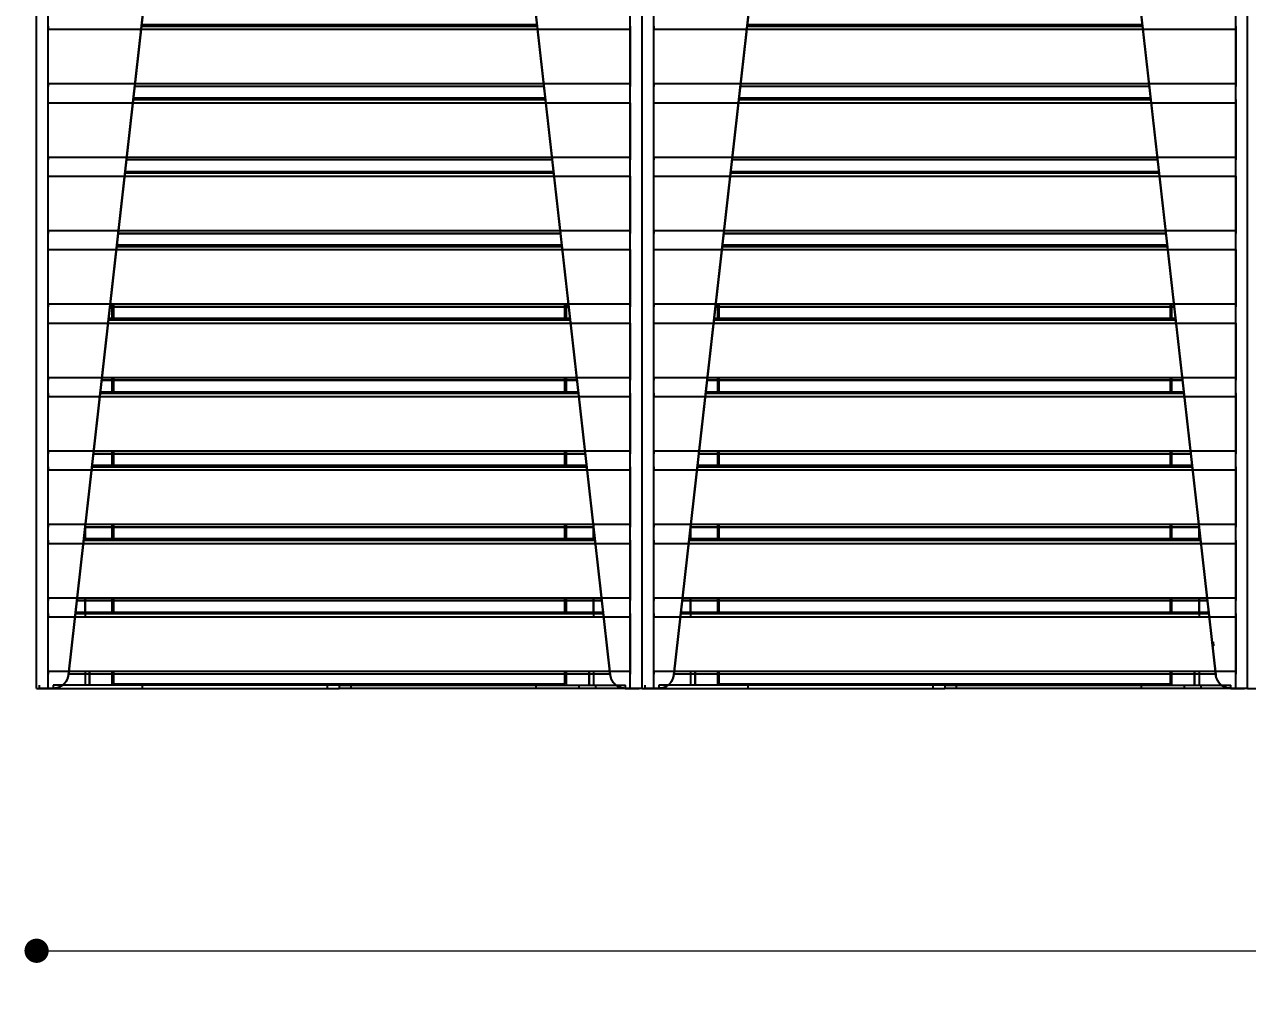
# Model space of a CAD drawing. Header units: millimetres. Extents: x 10366 to 23682, y 24552 to 29690.
# Drawn here: x 21267 to 22075, y 27096 to 27731 of the extents above; entities that cross this region are included whole.
import ezdxf

# ---------------------------------------------------------------- set-up
doc = ezdxf.new("R2010")
doc.units = ezdxf.units.MM
doc.header["$LTSCALE"] = 3
doc.layers.add('DomyÅ›lny', color=7, linetype='Continuous')
doc.styles.get("Standard").update_dxf_attribs({"font": 'arial.ttf'})
doc.dimstyles.new('MATEUSZ', dxfattribs={"dimtxt": 35, "dimasz": 16, "dimexe": 0.18, "dimexo": 0.0625, "dimgap": 0.09, "dimtad": 0, "dimdec": 0, "dimdsep": 46, "dimtxsty": 'Standard', "dimblk": 'DOT', "dimcen": 0.09, "dimse1": 1, "dimse2": 1, "dimadec": 0, "dimazin": 0, "dimtfac": 1, "dimtdec": 0, "dimtofl": 0, "dimtmove": 0, "dimatfit": 3, "dimfxl": 1, "dimtolj": 1, "dimtzin": 0, "dimlwd": 9, "dimlwe": 9, "dimarcsym": 0})

# ---------------------------------------------------------------- blocks, each defined once
blk = doc.blocks.new('_Dot')
at = {"color": 0, "linetype": 'ByBlock', "lineweight": -2}
blk.add_line((-0.5, 0), (-1, 0), dxfattribs=at)
at = {"color": 0, "linetype": 'ByBlock', "const_width": 0.5}
blk.add_lwpolyline([(-0.25, 0, 1), (0.25, 0, 1)], format="xyb", close=True, dxfattribs=at)
blk = doc.blocks.new('*D54')
at = {"color": 0, "lineweight": 9, "transparency": 16777216}
for p, q in [((21291.1, 27118.7), (22222.51, 27118.7)), ((23259.1, 27118.7), (22327.69, 27118.7))]:
    blk.add_line(p, q, dxfattribs=at)
at = {"layer": 'Defpoints', "color": 0, "transparency": 16777216}
for p in [(21275.1, 27292.06), (23275.1, 27292.06), (23275.1, 27118.7)]:
    blk.add_point(p, dxfattribs=at)
at = {"color": 0, "lineweight": 9, "transparency": 16777216, "xscale": 16, "yscale": 16, "zscale": 16, "rotation": 180}
blk.add_blockref('_Dot', (21275.1, 27118.7), dxfattribs=at)
at = {"color": 0, "lineweight": 9, "transparency": 16777216, "xscale": 16, "yscale": 16, "zscale": 16}
blk.add_blockref('_Dot', (23275.1, 27118.7), dxfattribs=at)
at = {"color": 0, "transparency": 16777216, "insert": (22275.1, 27118.7), "char_height": 35, "attachment_point": 5}
blk.add_mtext('\\A1;2000', dxfattribs=at)

msp = doc.modelspace()

# ---------------------------------------------------------------- linework, layer by layer
at = {"layer": 'DomyÅ›lny'}
for p, q in [((21275.1, 27292.06), (21275.1, 28065.82)), ((21275.1, 27292.06), (21275.1, 28002.17)), ((21282.86, 27292.06), (21282.86, 28000.85)), ((21667.34, 27292.06), (21667.34, 28000.85)), ((21675.09, 27292.06), (21675.09, 28002.17)), ((21675.09, 27292.06), (21675.09, 28002.17)), ((21682.86, 27292.06), (21682.86, 28000.85)), ((22067.34, 27292.06), (22067.34, 28000.85)), ((22075.09, 27292.06), (22075.09, 28002.17)), ((22075.09, 27292.06), (22075.09, 28002.17)), ((21296.1, 27300.94), (21368.81, 27945.47)), ((21368.77, 27945.13), (21296.1, 27300.94)), ((21654.09, 27300.94), (21581.38, 27945.47)), ((21581.42, 27945.13), (21654.09, 27300.94)), ((21696.1, 27300.94), (21768.81, 27945.47)), ((21768.77, 27945.13), (21696.1, 27300.94)), ((22054.09, 27300.94), (21981.38, 27945.47)), ((21981.42, 27945.13), (22054.09, 27300.94)), ((21344.57, 27730.63), (21605.62, 27730.63)), ((21744.57, 27730.63), (22005.62, 27730.63)), ((21282.85, 27691.55), (21282.85, 27727.47)), ((21282.85, 27727.47), (21667.34, 27727.47)), ((21344.46, 27729.6), (21605.73, 27729.6)), ((21667.34, 27727.47), (21667.34, 27691.55)), ((21682.85, 27691.55), (21682.85, 27727.47)), ((21682.85, 27727.47), (22067.34, 27727.47)), ((21744.46, 27729.6), (22005.73, 27729.6)), ((22067.34, 27727.47), (22067.34, 27691.55)), ((21282.85, 27691.55), (21667.34, 27691.55)), ((21682.85, 27691.55), (22067.34, 27691.55)), ((21610.24, 27689.68), (21339.95, 27689.68)), ((22010.24, 27689.68), (21739.95, 27689.68)), ((21282.85, 27643.03), (21282.85, 27678.95)), ((21282.85, 27678.95), (21667.34, 27678.95)), ((21338.98, 27681.08), (21611.21, 27681.08)), ((21339.1, 27682.12), (21611.09, 27682.12)), ((21339.1, 27682.11), (21611.09, 27682.11)), ((21667.34, 27678.95), (21667.34, 27643.03)), ((21682.85, 27643.03), (21682.85, 27678.95)), ((21682.85, 27678.95), (22067.34, 27678.95)), ((21738.98, 27681.08), (22011.21, 27681.08)), ((21739.1, 27682.12), (22011.09, 27682.12)), ((21739.1, 27682.11), (22011.09, 27682.11)), ((22067.34, 27678.95), (22067.34, 27643.03)), ((21282.85, 27643.03), (21667.34, 27643.03)), ((21682.85, 27643.03), (22067.34, 27643.03)), ((21615.71, 27641.16), (21334.48, 27641.16)), ((22015.71, 27641.16), (21734.48, 27641.16)), ((21282.85, 27594.51), (21282.85, 27630.43)), ((21282.85, 27630.43), (21667.34, 27630.43)), ((21333.51, 27632.56), (21616.68, 27632.56)), ((21333.62, 27633.59), (21616.57, 27633.59)), ((21333.63, 27633.6), (21616.56, 27633.6)), ((21667.34, 27630.43), (21667.34, 27594.51)), ((21682.85, 27594.51), (21682.85, 27630.43)), ((21682.85, 27630.43), (22067.34, 27630.43)), ((21733.51, 27632.56), (22016.68, 27632.56)), ((21733.62, 27633.59), (22016.57, 27633.59)), ((21733.63, 27633.6), (22016.56, 27633.6)), ((22067.34, 27630.43), (22067.34, 27594.51)), ((21282.85, 27594.51), (21667.34, 27594.51)), ((21682.85, 27594.51), (22067.34, 27594.51)), ((21329, 27592.64), (21621.19, 27592.64)), ((21621.19, 27592.64), (21329, 27592.64)), ((21729, 27592.64), (22021.19, 27592.64)), ((22021.19, 27592.64), (21729, 27592.64)), ((21282.85, 27545.99), (21282.85, 27581.91)), ((21282.85, 27581.91), (21667.34, 27581.91)), ((21328.03, 27584.04), (21622.16, 27584.04)), ((21328.15, 27585.08), (21622.04, 27585.08)), ((21328.15, 27585.07), (21622.04, 27585.07)), ((21667.34, 27581.91), (21667.34, 27545.99)), ((21682.85, 27545.99), (21682.85, 27581.91)), ((21682.85, 27581.91), (22067.34, 27581.91)), ((21728.03, 27584.04), (22022.16, 27584.04)), ((21728.15, 27585.08), (22022.04, 27585.08)), ((21728.15, 27585.07), (22022.04, 27585.07)), ((22067.34, 27581.91), (22067.34, 27545.99)), ((21282.85, 27545.99), (21667.34, 27545.99)), ((21325.1, 27535.52), (21325.1, 27545.36)), ((21326.1, 27535.52), (21326.1, 27545.99)), ((21624.1, 27535.52), (21624.1, 27545.99)), ((21625.1, 27535.52), (21625.1, 27545.36)), ((21682.85, 27545.99), (22067.34, 27545.99)), ((21725.1, 27535.52), (21725.1, 27545.36)), ((21726.1, 27535.52), (21726.1, 27545.99)), ((22024.1, 27535.52), (22024.1, 27545.99)), ((22025.1, 27535.52), (22025.1, 27545.36)), ((21323.53, 27544.12), (21626.66, 27544.12)), ((21626.66, 27544.12), (21323.53, 27544.12)), ((21723.53, 27544.12), (22026.66, 27544.12)), ((22026.66, 27544.12), (21723.53, 27544.12)), ((21282.85, 27497.47), (21282.85, 27533.39)), ((21282.85, 27533.39), (21667.34, 27533.39)), ((21322.56, 27535.52), (21627.63, 27535.52)), ((21322.68, 27536.56), (21627.51, 27536.56)), ((21322.68, 27536.55), (21627.51, 27536.55)), ((21667.34, 27533.39), (21667.34, 27497.47)), ((21682.85, 27497.47), (21682.85, 27533.39)), ((21682.85, 27533.39), (22067.34, 27533.39)), ((21722.56, 27535.52), (22027.63, 27535.52)), ((21722.68, 27536.56), (22027.51, 27536.56)), ((21722.68, 27536.55), (22027.51, 27536.55)), ((22067.34, 27533.39), (22067.34, 27497.47)), ((21282.85, 27497.47), (21667.34, 27497.47)), ((21325.1, 27487), (21325.1, 27497.47)), ((21326.1, 27487), (21326.1, 27497.47)), ((21624.1, 27487), (21624.1, 27497.47)), ((21625.1, 27487), (21625.1, 27497.47)), ((21682.85, 27497.47), (22067.34, 27497.47)), ((21725.1, 27487), (21725.1, 27497.47)), ((21726.1, 27487), (21726.1, 27497.47)), ((22024.1, 27487), (22024.1, 27497.47)), ((22025.1, 27487), (22025.1, 27497.47)), ((21318.06, 27495.6), (21632.13, 27495.6)), ((21632.13, 27495.6), (21318.06, 27495.6)), ((21718.06, 27495.6), (22032.13, 27495.6)), ((22032.13, 27495.6), (21718.06, 27495.6)), ((21282.85, 27448.95), (21282.85, 27484.87)), ((21282.85, 27484.87), (21667.34, 27484.87)), ((21317.09, 27487), (21633.1, 27487)), ((21317.2, 27488.04), (21632.99, 27488.04)), ((21317.2, 27488.03), (21632.99, 27488.03)), ((21667.34, 27484.87), (21667.34, 27448.95)), ((21682.85, 27448.95), (21682.85, 27484.87)), ((21682.85, 27484.87), (22067.34, 27484.87)), ((21717.09, 27487), (22033.1, 27487)), ((21717.2, 27488.04), (22032.99, 27488.04)), ((21717.2, 27488.03), (22032.99, 27488.03)), ((22067.34, 27484.87), (22067.34, 27448.95)), ((21282.85, 27448.95), (21667.34, 27448.95)), ((21325.1, 27438.48), (21325.1, 27448.95)), ((21326.1, 27438.48), (21326.1, 27448.95)), ((21624.1, 27438.48), (21624.1, 27448.95)), ((21625.1, 27438.48), (21625.1, 27448.95)), ((21682.85, 27448.95), (22067.34, 27448.95)), ((21725.1, 27438.48), (21725.1, 27448.95)), ((21726.1, 27438.48), (21726.1, 27448.95)), ((22024.1, 27438.48), (22024.1, 27448.95)), ((22025.1, 27438.48), (22025.1, 27448.95)), ((21312.58, 27447.08), (21637.61, 27447.08)), ((21637.61, 27447.08), (21312.58, 27447.08)), ((21712.58, 27447.08), (22037.61, 27447.08)), ((22037.61, 27447.08), (21712.58, 27447.08)), ((21282.85, 27400.43), (21282.85, 27436.35)), ((21282.85, 27436.35), (21667.34, 27436.35)), ((21311.61, 27438.48), (21638.58, 27438.48)), ((21311.73, 27439.52), (21638.46, 27439.52)), ((21311.73, 27439.51), (21638.46, 27439.51)), ((21667.34, 27436.35), (21667.34, 27400.43)), ((21682.85, 27400.43), (21682.85, 27436.35)), ((21682.85, 27436.35), (22067.34, 27436.35)), ((21711.61, 27438.48), (22038.58, 27438.48)), ((21711.73, 27439.52), (22038.46, 27439.52)), ((21711.73, 27439.51), (22038.46, 27439.51)), ((22067.34, 27436.35), (22067.34, 27400.43)), ((21282.85, 27400.43), (21667.34, 27400.43)), ((21325.1, 27389.96), (21325.1, 27400.43)), ((21326.1, 27389.96), (21326.1, 27400.43)), ((21624.1, 27389.96), (21624.1, 27400.43)), ((21625.1, 27389.96), (21625.1, 27400.43)), ((21682.85, 27400.43), (22067.34, 27400.43)), ((21725.1, 27389.96), (21725.1, 27400.43)), ((21726.1, 27389.96), (21726.1, 27400.43)), ((22024.1, 27389.96), (22024.1, 27400.43)), ((22025.1, 27389.96), (22025.1, 27400.43)), ((21307.1, 27398.43), (21307.1, 27390.12)), ((21307.1, 27390.87), (21307.1, 27398.43)), ((21307.11, 27398.56), (21643.08, 27398.56)), ((21643.08, 27398.56), (21307.11, 27398.56)), ((21643.09, 27398.45), (21643.09, 27390.12)), ((21643.09, 27390.87), (21643.09, 27398.45)), ((21707.1, 27398.43), (21707.1, 27390.12)), ((21707.1, 27390.87), (21707.1, 27398.43)), ((21707.11, 27398.56), (22043.08, 27398.56)), ((22043.08, 27398.56), (21707.11, 27398.56)), ((22043.09, 27390.87), (22043.09, 27398.45)), ((22043.09, 27398.45), (22043.09, 27390.12)), ((21282.85, 27387.83), (21667.34, 27387.83)), ((21282.85, 27351.91), (21282.85, 27387.83)), ((21306.14, 27389.96), (21644.05, 27389.96)), ((21306.26, 27391), (21643.93, 27391)), ((21306.26, 27390.99), (21643.93, 27390.99)), ((21667.34, 27387.83), (21667.34, 27351.91)), ((21682.85, 27351.91), (21682.85, 27387.83)), ((21682.85, 27387.83), (22067.34, 27387.83)), ((21706.14, 27389.96), (22044.05, 27389.96)), ((21706.26, 27391), (22043.93, 27391)), ((21706.26, 27390.99), (22043.93, 27390.99)), ((22067.34, 27387.83), (22067.34, 27351.91)), ((21282.85, 27351.91), (21667.34, 27351.91)), ((21307.1, 27351.91), (21307.1, 27339.31)), ((21307.1, 27341.44), (21307.1, 27351.91)), ((21325.1, 27341.44), (21325.1, 27351.91)), ((21326.1, 27341.44), (21326.1, 27351.91)), ((21624.1, 27341.44), (21624.1, 27351.91)), ((21625.1, 27341.44), (21625.1, 27351.91)), ((21643.09, 27351.91), (21643.09, 27339.31)), ((21643.09, 27341.44), (21643.09, 27351.91)), ((21682.85, 27351.91), (22067.34, 27351.91)), ((21707.1, 27351.91), (21707.1, 27339.31)), ((21707.1, 27341.44), (21707.1, 27351.91)), ((21725.1, 27341.44), (21725.1, 27351.91)), ((21726.1, 27341.44), (21726.1, 27351.91)), ((22024.1, 27341.44), (22024.1, 27351.91)), ((22025.1, 27341.44), (22025.1, 27351.91)), ((22043.09, 27341.44), (22043.09, 27351.91)), ((22043.09, 27351.91), (22043.09, 27339.31)), ((21301.64, 27350.04), (21648.55, 27350.04)), ((21648.55, 27350.04), (21301.64, 27350.04)), ((21701.64, 27350.04), (22048.55, 27350.04)), ((22048.55, 27350.04), (21701.64, 27350.04)), ((21282.85, 27303.39), (21282.85, 27339.31)), ((21282.85, 27339.31), (21667.34, 27339.31)), ((21300.67, 27341.44), (21649.52, 27341.44)), ((21300.78, 27342.48), (21649.41, 27342.48)), ((21300.78, 27342.47), (21649.41, 27342.47)), ((21667.34, 27339.31), (21667.34, 27303.39)), ((21682.85, 27303.39), (21682.85, 27339.31)), ((21682.85, 27339.31), (22067.34, 27339.31)), ((21700.67, 27341.44), (22049.52, 27341.44)), ((21700.78, 27342.48), (22049.41, 27342.48)), ((21700.78, 27342.47), (22049.41, 27342.47)), ((22067.34, 27339.31), (22067.34, 27303.39)), ((21282.85, 27303.39), (21667.34, 27303.39)), ((21307.1, 27303.39), (21307.1, 27294.07)), ((21307.1, 27303.39), (21307.1, 27294.07)), ((21310.1, 27294.06), (21310.1, 27303.39)), ((21310.1, 27303.39), (21310.1, 27294.06)), ((21325.1, 27294.06), (21325.1, 27303.39)), ((21326.1, 27295.06), (21326.1, 27303.39)), ((21624.1, 27295.06), (21624.1, 27303.39)), ((21625.1, 27294.06), (21625.1, 27303.39)), ((21640.1, 27303.39), (21640.1, 27294.06)), ((21640.1, 27294.06), (21640.1, 27303.39)), ((21643.09, 27303.39), (21643.09, 27294.07)), ((21643.09, 27303.39), (21643.09, 27294.07)), ((21682.85, 27303.39), (22067.34, 27303.39)), ((21707.1, 27303.39), (21707.1, 27294.07)), ((21707.1, 27303.39), (21707.1, 27294.07)), ((21710.1, 27294.06), (21710.1, 27303.39)), ((21710.1, 27303.39), (21710.1, 27294.06)), ((21725.1, 27294.06), (21725.1, 27303.39)), ((21726.1, 27295.06), (21726.1, 27303.39)), ((22024.1, 27295.06), (22024.1, 27303.39)), ((22025.1, 27294.06), (22025.1, 27303.39)), ((22040.1, 27303.39), (22040.1, 27294.06)), ((22040.1, 27294.06), (22040.1, 27303.39)), ((22043.09, 27303.39), (22043.09, 27294.07)), ((22043.09, 27303.39), (22043.09, 27294.07)), ((21654.03, 27301.52), (21296.16, 27301.52)), ((21326.1, 27295.06), (21624.1, 27295.06)), ((22054.03, 27301.52), (21696.16, 27301.52)), ((21726.1, 27295.06), (22024.1, 27295.06)), ((21277.1, 27292.06), (21277.1, 27294.06)), ((21277.1, 27292.06), (21286.07, 27292.06)), ((21282.86, 27292.06), (21286.16, 27292.06)), ((21286.16, 27292.06), (21282.86, 27292.06)), ((21475.1, 27294.06), (21286.07, 27294.06)), ((21286.07, 27294.06), (21286.07, 27292.06)), ((21286.07, 27292.06), (21475.1, 27292.06)), ((21345.1, 27292.06), (21345.1, 27294.06)), ((21467.34, 27292.06), (21467.34, 27294.06)), ((21475.1, 27294.06), (21475.1, 27292.06)), ((21475.1, 27294.06), (21664.12, 27294.06)), ((21475.1, 27294.06), (21475.1, 27292.06)), ((21664.12, 27292.06), (21475.1, 27292.06)), ((21482.86, 27292.06), (21482.86, 27294.06)), ((21605.1, 27292.06), (21605.1, 27294.06)), ((21633.47, 27292.06), (21633.47, 27294.06)), ((21644.47, 27292.06), (21644.47, 27294.06)), ((21667.34, 27292.06), (21664.03, 27292.06)), ((21664.03, 27292.06), (21667.34, 27292.06)), ((21664.12, 27292.06), (21664.12, 27294.06)), ((21664.12, 27292.06), (21673.1, 27292.06)), ((21677.1, 27292.06), (21677.1, 27294.06)), ((21677.1, 27292.06), (21686.07, 27292.06)), ((21682.86, 27292.06), (21686.16, 27292.06)), ((21686.16, 27292.06), (21682.86, 27292.06)), ((21686.07, 27294.06), (21686.07, 27292.06)), ((21875.1, 27294.06), (21686.07, 27294.06)), ((21686.07, 27292.06), (21875.1, 27292.06)), ((21745.1, 27292.06), (21745.1, 27294.06)), ((21867.34, 27292.06), (21867.34, 27294.06)), ((21875.1, 27294.06), (22064.12, 27294.06)), ((21875.1, 27294.06), (21875.1, 27292.06)), ((21875.1, 27294.06), (21875.1, 27292.06)), ((22064.12, 27292.06), (21875.1, 27292.06)), ((21882.86, 27292.06), (21882.86, 27294.06)), ((22005.1, 27292.06), (22005.1, 27294.06)), ((22033.47, 27292.06), (22033.47, 27294.06)), ((22044.47, 27292.06), (22044.47, 27294.06)), ((22067.34, 27292.06), (22064.03, 27292.06)), ((22064.03, 27292.06), (22067.34, 27292.06)), ((22064.12, 27292.06), (22064.12, 27294.06)), ((22064.12, 27292.06), (22073.1, 27292.06))]:
    msp.add_line(p, q, dxfattribs=at)
for points in [[(21282.85, 27729.6, 0), (21282.85, 27729.57, 0), (21282.85, 27729.47, 0), (21282.85, 27729.04, 0), (21282.85, 27727.47, 0)], [(21667.34, 27729.6, 0), (21667.34, 27729.57, 0), (21667.34, 27729.47, 0), (21667.34, 27729.04, 0), (21667.34, 27727.47, 0)], [(21682.85, 27729.6, 0), (21682.85, 27729.57, 0), (21682.85, 27729.47, 0), (21682.85, 27729.04, 0), (21682.85, 27727.47, 0)], [(22067.34, 27729.6, 0), (22067.34, 27729.57, 0), (22067.34, 27729.47, 0), (22067.34, 27729.04, 0), (22067.34, 27727.47, 0)], [(21282.85, 27691.55, 0), (21282.85, 27690.16, 0), (21282.85, 27689.78, 0), (21282.85, 27689.69, 0), (21282.85, 27689.68, 0), (21282.85, 27689.68, 0), (21282.85, 27689.68, 0), (21282.85, 27689.68, 0), (21282.85, 27689.68, 0), (21282.85, 27689.68, 0), (21282.85, 27689.68, 0), (21282.85, 27689.68, 0), (21282.85, 27689.68, 0), (21282.85, 27689.68, 0), (21282.85, 27689.68, 0), (21282.85, 27689.68, 0), (21282.85, 27689.68, 0), (21282.85, 27689.68, 0), (21282.85, 27689.68, 0), (21282.85, 27689.68, 0), (21282.85, 27689.68, 0), (21282.85, 27689.68, 0), (21282.85, 27689.68, 0)], [(21667.34, 27691.55, 0), (21667.34, 27690.16, 0), (21667.34, 27689.78, 0), (21667.34, 27689.69, 0), (21667.34, 27689.68, 0), (21667.34, 27689.68, 0), (21667.34, 27689.68, 0), (21667.34, 27689.68, 0), (21667.34, 27689.68, 0), (21667.34, 27689.68, 0), (21667.34, 27689.68, 0), (21667.34, 27689.68, 0), (21667.34, 27689.68, 0), (21667.34, 27689.68, 0), (21667.34, 27689.68, 0), (21667.34, 27689.68, 0), (21667.34, 27689.68, 0), (21667.34, 27689.68, 0), (21667.34, 27689.68, 0), (21667.34, 27689.68, 0), (21667.34, 27689.68, 0), (21667.34, 27689.68, 0), (21667.34, 27689.68, 0)], [(21682.85, 27691.55, 0), (21682.85, 27690.16, 0), (21682.85, 27689.78, 0), (21682.85, 27689.69, 0), (21682.85, 27689.68, 0), (21682.85, 27689.68, 0), (21682.85, 27689.68, 0), (21682.85, 27689.68, 0), (21682.85, 27689.68, 0), (21682.85, 27689.68, 0), (21682.85, 27689.68, 0), (21682.85, 27689.68, 0), (21682.85, 27689.68, 0), (21682.85, 27689.68, 0), (21682.85, 27689.68, 0), (21682.85, 27689.68, 0), (21682.85, 27689.68, 0), (21682.85, 27689.68, 0), (21682.85, 27689.68, 0), (21682.85, 27689.68, 0), (21682.85, 27689.68, 0), (21682.85, 27689.68, 0), (21682.85, 27689.68, 0)], [(22067.34, 27691.55, 0), (22067.34, 27690.16, 0), (22067.34, 27689.78, 0), (22067.34, 27689.69, 0), (22067.34, 27689.68, 0), (22067.34, 27689.68, 0), (22067.34, 27689.68, 0), (22067.34, 27689.68, 0), (22067.34, 27689.68, 0), (22067.34, 27689.68, 0), (22067.34, 27689.68, 0), (22067.34, 27689.68, 0), (22067.34, 27689.68, 0), (22067.34, 27689.68, 0), (22067.34, 27689.68, 0), (22067.34, 27689.68, 0), (22067.34, 27689.68, 0), (22067.34, 27689.68, 0), (22067.34, 27689.68, 0), (22067.34, 27689.68, 0), (22067.34, 27689.68, 0), (22067.34, 27689.68, 0), (22067.34, 27689.68, 0)], [(22067.34, 27681.08, 0), (22067.34, 27681.05, 0), (22067.34, 27680.95, 0), (22067.34, 27680.52, 0), (22067.34, 27678.95, 0)], [(21282.85, 27643.03, 0), (21282.85, 27641.64, 0), (21282.85, 27641.26, 0), (21282.85, 27641.17, 0), (21282.85, 27641.16, 0), (21282.85, 27641.16, 0), (21282.85, 27641.16, 0), (21282.85, 27641.16, 0), (21282.85, 27641.16, 0), (21282.85, 27641.16, 0), (21282.85, 27641.16, 0), (21282.85, 27641.16, 0), (21282.85, 27641.16, 0), (21282.85, 27641.16, 0), (21282.85, 27641.16, 0), (21282.85, 27641.16, 0), (21282.85, 27641.16, 0), (21282.85, 27641.16, 0), (21282.85, 27641.16, 0), (21282.85, 27641.16, 0), (21282.85, 27641.16, 0), (21282.85, 27641.16, 0), (21282.85, 27641.16, 0)], [(21667.34, 27643.03, 0), (21667.34, 27641.64, 0), (21667.34, 27641.26, 0), (21667.34, 27641.17, 0), (21667.34, 27641.16, 0), (21667.34, 27641.16, 0), (21667.34, 27641.16, 0), (21667.34, 27641.16, 0), (21667.34, 27641.16, 0), (21667.34, 27641.16, 0), (21667.34, 27641.16, 0), (21667.34, 27641.16, 0), (21667.34, 27641.16, 0), (21667.34, 27641.16, 0), (21667.34, 27641.16, 0), (21667.34, 27641.16, 0), (21667.34, 27641.16, 0), (21667.34, 27641.16, 0), (21667.34, 27641.16, 0), (21667.34, 27641.16, 0), (21667.34, 27641.16, 0), (21667.34, 27641.16, 0), (21667.34, 27641.16, 0)], [(21682.85, 27643.03, 0), (21682.85, 27641.64, 0), (21682.85, 27641.26, 0), (21682.85, 27641.17, 0), (21682.85, 27641.16, 0), (21682.85, 27641.16, 0), (21682.85, 27641.16, 0), (21682.85, 27641.16, 0), (21682.85, 27641.16, 0), (21682.85, 27641.16, 0), (21682.85, 27641.16, 0), (21682.85, 27641.16, 0), (21682.85, 27641.16, 0), (21682.85, 27641.16, 0), (21682.85, 27641.16, 0), (21682.85, 27641.16, 0), (21682.85, 27641.16, 0), (21682.85, 27641.16, 0), (21682.85, 27641.16, 0), (21682.85, 27641.16, 0), (21682.85, 27641.16, 0), (21682.85, 27641.16, 0), (21682.85, 27641.16, 0)], [(22067.34, 27643.03, 0), (22067.34, 27641.64, 0), (22067.34, 27641.26, 0), (22067.34, 27641.17, 0), (22067.34, 27641.16, 0), (22067.34, 27641.16, 0), (22067.34, 27641.16, 0), (22067.34, 27641.16, 0), (22067.34, 27641.16, 0), (22067.34, 27641.16, 0), (22067.34, 27641.16, 0), (22067.34, 27641.16, 0), (22067.34, 27641.16, 0), (22067.34, 27641.16, 0), (22067.34, 27641.16, 0), (22067.34, 27641.16, 0), (22067.34, 27641.16, 0), (22067.34, 27641.16, 0), (22067.34, 27641.16, 0), (22067.34, 27641.16, 0), (22067.34, 27641.16, 0), (22067.34, 27641.16, 0), (22067.34, 27641.16, 0)], [(21282.85, 27594.51, 0), (21282.85, 27593.12, 0), (21282.85, 27592.74, 0), (21282.85, 27592.65, 0), (21282.85, 27592.64, 0), (21282.85, 27592.64, 0), (21282.85, 27592.64, 0), (21282.85, 27592.64, 0), (21282.85, 27592.64, 0), (21282.85, 27592.64, 0), (21282.85, 27592.64, 0), (21282.85, 27592.64, 0), (21282.85, 27592.64, 0), (21282.85, 27592.64, 0), (21282.85, 27592.64, 0), (21282.85, 27592.64, 0), (21282.85, 27592.64, 0), (21282.85, 27592.64, 0), (21282.85, 27592.64, 0), (21282.85, 27592.64, 0), (21282.85, 27592.64, 0), (21282.85, 27592.64, 0), (21282.85, 27592.64, 0)], [(21667.34, 27594.51, 0), (21667.34, 27593.12, 0), (21667.34, 27592.74, 0), (21667.34, 27592.65, 0), (21667.34, 27592.64, 0), (21667.34, 27592.64, 0), (21667.34, 27592.64, 0), (21667.34, 27592.64, 0), (21667.34, 27592.64, 0), (21667.34, 27592.64, 0), (21667.34, 27592.64, 0), (21667.34, 27592.64, 0), (21667.34, 27592.64, 0), (21667.34, 27592.64, 0), (21667.34, 27592.64, 0), (21667.34, 27592.64, 0), (21667.34, 27592.64, 0), (21667.34, 27592.64, 0), (21667.34, 27592.64, 0), (21667.34, 27592.64, 0), (21667.34, 27592.64, 0), (21667.34, 27592.64, 0), (21667.34, 27592.64, 0)], [(21682.85, 27594.51, 0), (21682.85, 27593.12, 0), (21682.85, 27592.74, 0), (21682.85, 27592.65, 0), (21682.85, 27592.64, 0), (21682.85, 27592.64, 0), (21682.85, 27592.64, 0), (21682.85, 27592.64, 0), (21682.85, 27592.64, 0), (21682.85, 27592.64, 0), (21682.85, 27592.64, 0), (21682.85, 27592.64, 0), (21682.85, 27592.64, 0), (21682.85, 27592.64, 0), (21682.85, 27592.64, 0), (21682.85, 27592.64, 0), (21682.85, 27592.64, 0), (21682.85, 27592.64, 0), (21682.85, 27592.64, 0), (21682.85, 27592.64, 0), (21682.85, 27592.64, 0), (21682.85, 27592.64, 0), (21682.85, 27592.64, 0)], [(22067.34, 27594.51, 0), (22067.34, 27593.12, 0), (22067.34, 27592.74, 0), (22067.34, 27592.65, 0), (22067.34, 27592.64, 0), (22067.34, 27592.64, 0), (22067.34, 27592.64, 0), (22067.34, 27592.64, 0), (22067.34, 27592.64, 0), (22067.34, 27592.64, 0), (22067.34, 27592.64, 0), (22067.34, 27592.64, 0), (22067.34, 27592.64, 0), (22067.34, 27592.64, 0), (22067.34, 27592.64, 0), (22067.34, 27592.64, 0), (22067.34, 27592.64, 0), (22067.34, 27592.64, 0), (22067.34, 27592.64, 0), (22067.34, 27592.64, 0), (22067.34, 27592.64, 0), (22067.34, 27592.64, 0), (22067.34, 27592.64, 0)], [(21282.85, 27545.99, 0), (21282.85, 27544.6, 0), (21282.85, 27544.22, 0), (21282.85, 27544.13, 0), (21282.85, 27544.12, 0), (21282.85, 27544.12, 0), (21282.85, 27544.12, 0), (21282.85, 27544.12, 0), (21282.85, 27544.12, 0), (21282.85, 27544.12, 0), (21282.85, 27544.12, 0), (21282.85, 27544.12, 0), (21282.85, 27544.12, 0), (21282.85, 27544.12, 0), (21282.85, 27544.12, 0), (21282.85, 27544.12, 0), (21282.85, 27544.12, 0), (21282.85, 27544.12, 0), (21282.85, 27544.12, 0), (21282.85, 27544.12, 0), (21282.85, 27544.12, 0), (21282.85, 27544.12, 0), (21282.85, 27544.12, 0)], [(21667.34, 27545.99, 0), (21667.34, 27544.6, 0), (21667.34, 27544.22, 0), (21667.34, 27544.13, 0), (21667.34, 27544.12, 0), (21667.34, 27544.12, 0), (21667.34, 27544.12, 0), (21667.34, 27544.12, 0), (21667.34, 27544.12, 0), (21667.34, 27544.12, 0), (21667.34, 27544.12, 0), (21667.34, 27544.12, 0), (21667.34, 27544.12, 0), (21667.34, 27544.12, 0), (21667.34, 27544.12, 0), (21667.34, 27544.12, 0), (21667.34, 27544.12, 0), (21667.34, 27544.12, 0), (21667.34, 27544.12, 0), (21667.34, 27544.12, 0), (21667.34, 27544.12, 0), (21667.34, 27544.12, 0), (21667.34, 27544.12, 0)], [(21682.85, 27545.99, 0), (21682.85, 27544.6, 0), (21682.85, 27544.22, 0), (21682.85, 27544.13, 0), (21682.85, 27544.12, 0), (21682.85, 27544.12, 0), (21682.85, 27544.12, 0), (21682.85, 27544.12, 0), (21682.85, 27544.12, 0), (21682.85, 27544.12, 0), (21682.85, 27544.12, 0), (21682.85, 27544.12, 0), (21682.85, 27544.12, 0), (21682.85, 27544.12, 0), (21682.85, 27544.12, 0), (21682.85, 27544.12, 0), (21682.85, 27544.12, 0), (21682.85, 27544.12, 0), (21682.85, 27544.12, 0), (21682.85, 27544.12, 0), (21682.85, 27544.12, 0), (21682.85, 27544.12, 0), (21682.85, 27544.12, 0)], [(22067.34, 27545.99, 0), (22067.34, 27544.6, 0), (22067.34, 27544.22, 0), (22067.34, 27544.13, 0), (22067.34, 27544.12, 0), (22067.34, 27544.12, 0), (22067.34, 27544.12, 0), (22067.34, 27544.12, 0), (22067.34, 27544.12, 0), (22067.34, 27544.12, 0), (22067.34, 27544.12, 0), (22067.34, 27544.12, 0), (22067.34, 27544.12, 0), (22067.34, 27544.12, 0), (22067.34, 27544.12, 0), (22067.34, 27544.12, 0), (22067.34, 27544.12, 0), (22067.34, 27544.12, 0), (22067.34, 27544.12, 0), (22067.34, 27544.12, 0), (22067.34, 27544.12, 0), (22067.34, 27544.12, 0), (22067.34, 27544.12, 0)], [(21282.85, 27497.47, 0), (21282.85, 27496.08, 0), (21282.85, 27495.7, 0), (21282.85, 27495.61, 0), (21282.85, 27495.6, 0), (21282.85, 27495.6, 0), (21282.85, 27495.6, 0), (21282.85, 27495.6, 0), (21282.85, 27495.6, 0), (21282.85, 27495.6, 0), (21282.85, 27495.6, 0), (21282.85, 27495.6, 0), (21282.85, 27495.6, 0), (21282.85, 27495.6, 0), (21282.85, 27495.6, 0), (21282.85, 27495.6, 0), (21282.85, 27495.6, 0), (21282.85, 27495.6, 0), (21282.85, 27495.6, 0), (21282.85, 27495.6, 0), (21282.85, 27495.6, 0), (21282.85, 27495.6, 0), (21282.85, 27495.6, 0)], [(21667.34, 27497.47, 0), (21667.34, 27496.08, 0), (21667.34, 27495.7, 0), (21667.34, 27495.61, 0), (21667.34, 27495.6, 0), (21667.34, 27495.6, 0), (21667.34, 27495.6, 0), (21667.34, 27495.6, 0), (21667.34, 27495.6, 0), (21667.34, 27495.6, 0), (21667.34, 27495.6, 0), (21667.34, 27495.6, 0), (21667.34, 27495.6, 0), (21667.34, 27495.6, 0), (21667.34, 27495.6, 0), (21667.34, 27495.6, 0), (21667.34, 27495.6, 0), (21667.34, 27495.6, 0), (21667.34, 27495.6, 0), (21667.34, 27495.6, 0), (21667.34, 27495.6, 0), (21667.34, 27495.6, 0), (21667.34, 27495.6, 0)], [(21682.85, 27497.47, 0), (21682.85, 27496.08, 0), (21682.85, 27495.7, 0), (21682.85, 27495.61, 0), (21682.85, 27495.6, 0), (21682.85, 27495.6, 0), (21682.85, 27495.6, 0), (21682.85, 27495.6, 0), (21682.85, 27495.6, 0), (21682.85, 27495.6, 0), (21682.85, 27495.6, 0), (21682.85, 27495.6, 0), (21682.85, 27495.6, 0), (21682.85, 27495.6, 0), (21682.85, 27495.6, 0), (21682.85, 27495.6, 0), (21682.85, 27495.6, 0), (21682.85, 27495.6, 0), (21682.85, 27495.6, 0), (21682.85, 27495.6, 0), (21682.85, 27495.6, 0), (21682.85, 27495.6, 0), (21682.85, 27495.6, 0)], [(22067.34, 27497.47, 0), (22067.34, 27496.08, 0), (22067.34, 27495.7, 0), (22067.34, 27495.61, 0), (22067.34, 27495.6, 0), (22067.34, 27495.6, 0), (22067.34, 27495.6, 0), (22067.34, 27495.6, 0), (22067.34, 27495.6, 0), (22067.34, 27495.6, 0), (22067.34, 27495.6, 0), (22067.34, 27495.6, 0), (22067.34, 27495.6, 0), (22067.34, 27495.6, 0), (22067.34, 27495.6, 0), (22067.34, 27495.6, 0), (22067.34, 27495.6, 0), (22067.34, 27495.6, 0), (22067.34, 27495.6, 0), (22067.34, 27495.6, 0), (22067.34, 27495.6, 0), (22067.34, 27495.6, 0), (22067.34, 27495.6, 0)], [(21282.85, 27487, 0), (21282.85, 27486.97, 0), (21282.85, 27486.87, 0), (21282.85, 27486.44, 0), (21282.85, 27484.87, 0)], [(21667.34, 27487, 0), (21667.34, 27486.97, 0), (21667.34, 27486.87, 0), (21667.34, 27486.44, 0), (21667.34, 27484.87, 0)], [(21682.85, 27487, 0), (21682.85, 27486.97, 0), (21682.85, 27486.87, 0), (21682.85, 27486.44, 0), (21682.85, 27484.87, 0)], [(22067.34, 27487, 0), (22067.34, 27486.97, 0), (22067.34, 27486.87, 0), (22067.34, 27486.44, 0), (22067.34, 27484.87, 0)], [(21282.85, 27448.95, 0), (21282.85, 27447.56, 0), (21282.85, 27447.18, 0), (21282.85, 27447.09, 0), (21282.85, 27447.08, 0), (21282.85, 27447.08, 0), (21282.85, 27447.08, 0), (21282.85, 27447.08, 0), (21282.85, 27447.08, 0), (21282.85, 27447.08, 0), (21282.85, 27447.08, 0), (21282.85, 27447.08, 0), (21282.85, 27447.08, 0), (21282.85, 27447.08, 0), (21282.85, 27447.08, 0), (21282.85, 27447.08, 0), (21282.85, 27447.08, 0), (21282.85, 27447.08, 0), (21282.85, 27447.08, 0), (21282.85, 27447.08, 0), (21282.85, 27447.08, 0), (21282.85, 27447.08, 0), (21282.85, 27447.08, 0)], [(21667.34, 27448.95, 0), (21667.34, 27447.56, 0), (21667.34, 27447.18, 0), (21667.34, 27447.09, 0), (21667.34, 27447.08, 0), (21667.34, 27447.08, 0), (21667.34, 27447.08, 0), (21667.34, 27447.08, 0), (21667.34, 27447.08, 0), (21667.34, 27447.08, 0), (21667.34, 27447.08, 0), (21667.34, 27447.08, 0), (21667.34, 27447.08, 0), (21667.34, 27447.08, 0), (21667.34, 27447.08, 0), (21667.34, 27447.08, 0), (21667.34, 27447.08, 0), (21667.34, 27447.08, 0), (21667.34, 27447.08, 0), (21667.34, 27447.08, 0), (21667.34, 27447.08, 0), (21667.34, 27447.08, 0), (21667.34, 27447.08, 0)], [(21682.85, 27448.95, 0), (21682.85, 27447.56, 0), (21682.85, 27447.18, 0), (21682.85, 27447.09, 0), (21682.85, 27447.08, 0), (21682.85, 27447.08, 0), (21682.85, 27447.08, 0), (21682.85, 27447.08, 0), (21682.85, 27447.08, 0), (21682.85, 27447.08, 0), (21682.85, 27447.08, 0), (21682.85, 27447.08, 0), (21682.85, 27447.08, 0), (21682.85, 27447.08, 0), (21682.85, 27447.08, 0), (21682.85, 27447.08, 0), (21682.85, 27447.08, 0), (21682.85, 27447.08, 0), (21682.85, 27447.08, 0), (21682.85, 27447.08, 0), (21682.85, 27447.08, 0), (21682.85, 27447.08, 0), (21682.85, 27447.08, 0)], [(22067.34, 27448.95, 0), (22067.34, 27447.56, 0), (22067.34, 27447.18, 0), (22067.34, 27447.09, 0), (22067.34, 27447.08, 0), (22067.34, 27447.08, 0), (22067.34, 27447.08, 0), (22067.34, 27447.08, 0), (22067.34, 27447.08, 0), (22067.34, 27447.08, 0), (22067.34, 27447.08, 0), (22067.34, 27447.08, 0), (22067.34, 27447.08, 0), (22067.34, 27447.08, 0), (22067.34, 27447.08, 0), (22067.34, 27447.08, 0), (22067.34, 27447.08, 0), (22067.34, 27447.08, 0), (22067.34, 27447.08, 0), (22067.34, 27447.08, 0), (22067.34, 27447.08, 0), (22067.34, 27447.08, 0), (22067.34, 27447.08, 0)], [(21282.85, 27438.48, 0), (21282.85, 27438.45, 0), (21282.85, 27438.35, 0), (21282.85, 27437.92, 0), (21282.85, 27436.35, 0)], [(21667.34, 27438.48, 0), (21667.34, 27438.45, 0), (21667.34, 27438.35, 0), (21667.34, 27437.92, 0), (21667.34, 27436.35, 0)], [(21682.85, 27438.48, 0), (21682.85, 27438.45, 0), (21682.85, 27438.35, 0), (21682.85, 27437.92, 0), (21682.85, 27436.35, 0)], [(22067.34, 27438.48, 0), (22067.34, 27438.45, 0), (22067.34, 27438.35, 0), (22067.34, 27437.92, 0), (22067.34, 27436.35, 0)], [(21282.85, 27400.43, 0), (21282.85, 27399.04, 0), (21282.85, 27398.66, 0), (21282.85, 27398.57, 0), (21282.85, 27398.56, 0), (21282.85, 27398.56, 0), (21282.85, 27398.56, 0), (21282.85, 27398.56, 0), (21282.85, 27398.56, 0), (21282.85, 27398.56, 0), (21282.85, 27398.56, 0), (21282.85, 27398.56, 0), (21282.85, 27398.56, 0), (21282.85, 27398.56, 0), (21282.85, 27398.56, 0), (21282.85, 27398.56, 0), (21282.85, 27398.56, 0), (21282.85, 27398.56, 0), (21282.85, 27398.56, 0), (21282.85, 27398.56, 0), (21282.85, 27398.56, 0), (21282.85, 27398.56, 0), (21282.85, 27398.56, 0)], [(21667.34, 27400.43, 0), (21667.34, 27399.04, 0), (21667.34, 27398.66, 0), (21667.34, 27398.57, 0), (21667.34, 27398.56, 0), (21667.34, 27398.56, 0), (21667.34, 27398.56, 0), (21667.34, 27398.56, 0), (21667.34, 27398.56, 0), (21667.34, 27398.56, 0), (21667.34, 27398.56, 0), (21667.34, 27398.56, 0), (21667.34, 27398.56, 0), (21667.34, 27398.56, 0), (21667.34, 27398.56, 0), (21667.34, 27398.56, 0), (21667.34, 27398.56, 0), (21667.34, 27398.56, 0), (21667.34, 27398.56, 0), (21667.34, 27398.56, 0), (21667.34, 27398.56, 0), (21667.34, 27398.56, 0), (21667.34, 27398.56, 0)], [(21682.85, 27400.43, 0), (21682.85, 27399.04, 0), (21682.85, 27398.66, 0), (21682.85, 27398.57, 0), (21682.85, 27398.56, 0), (21682.85, 27398.56, 0), (21682.85, 27398.56, 0), (21682.85, 27398.56, 0), (21682.85, 27398.56, 0), (21682.85, 27398.56, 0), (21682.85, 27398.56, 0), (21682.85, 27398.56, 0), (21682.85, 27398.56, 0), (21682.85, 27398.56, 0), (21682.85, 27398.56, 0), (21682.85, 27398.56, 0), (21682.85, 27398.56, 0), (21682.85, 27398.56, 0), (21682.85, 27398.56, 0), (21682.85, 27398.56, 0), (21682.85, 27398.56, 0), (21682.85, 27398.56, 0), (21682.85, 27398.56, 0)], [(22067.34, 27400.43, 0), (22067.34, 27399.04, 0), (22067.34, 27398.66, 0), (22067.34, 27398.57, 0), (22067.34, 27398.56, 0), (22067.34, 27398.56, 0), (22067.34, 27398.56, 0), (22067.34, 27398.56, 0), (22067.34, 27398.56, 0), (22067.34, 27398.56, 0), (22067.34, 27398.56, 0), (22067.34, 27398.56, 0), (22067.34, 27398.56, 0), (22067.34, 27398.56, 0), (22067.34, 27398.56, 0), (22067.34, 27398.56, 0), (22067.34, 27398.56, 0), (22067.34, 27398.56, 0), (22067.34, 27398.56, 0), (22067.34, 27398.56, 0), (22067.34, 27398.56, 0), (22067.34, 27398.56, 0), (22067.34, 27398.56, 0)], [(21282.85, 27389.96, 0), (21282.85, 27389.93, 0), (21282.85, 27389.83, 0), (21282.85, 27389.4, 0), (21282.85, 27387.83, 0)], [(21667.34, 27389.96, 0), (21667.34, 27389.93, 0), (21667.34, 27389.83, 0), (21667.34, 27389.4, 0), (21667.34, 27387.83, 0)], [(21682.85, 27389.96, 0), (21682.85, 27389.93, 0), (21682.85, 27389.83, 0), (21682.85, 27389.4, 0), (21682.85, 27387.83, 0)], [(22067.34, 27389.96, 0), (22067.34, 27389.93, 0), (22067.34, 27389.83, 0), (22067.34, 27389.4, 0), (22067.34, 27387.83, 0)], [(21282.85, 27351.91, 0), (21282.85, 27350.52, 0), (21282.85, 27350.14, 0), (21282.85, 27350.05, 0), (21282.85, 27350.04, 0), (21282.85, 27350.04, 0), (21282.85, 27350.04, 0), (21282.85, 27350.04, 0), (21282.85, 27350.04, 0), (21282.85, 27350.04, 0), (21282.85, 27350.04, 0), (21282.85, 27350.04, 0), (21282.85, 27350.04, 0), (21282.85, 27350.04, 0), (21282.85, 27350.04, 0), (21282.85, 27350.04, 0), (21282.85, 27350.04, 0), (21282.85, 27350.04, 0), (21282.85, 27350.04, 0), (21282.85, 27350.04, 0), (21282.85, 27350.04, 0), (21282.85, 27350.04, 0), (21282.85, 27350.04, 0)], [(21667.34, 27351.91, 0), (21667.34, 27350.52, 0), (21667.34, 27350.14, 0), (21667.34, 27350.05, 0), (21667.34, 27350.04, 0), (21667.34, 27350.04, 0), (21667.34, 27350.04, 0), (21667.34, 27350.04, 0), (21667.34, 27350.04, 0), (21667.34, 27350.04, 0), (21667.34, 27350.04, 0), (21667.34, 27350.04, 0), (21667.34, 27350.04, 0), (21667.34, 27350.04, 0), (21667.34, 27350.04, 0), (21667.34, 27350.04, 0), (21667.34, 27350.04, 0), (21667.34, 27350.04, 0), (21667.34, 27350.04, 0), (21667.34, 27350.04, 0), (21667.34, 27350.04, 0), (21667.34, 27350.04, 0), (21667.34, 27350.04, 0)], [(21682.85, 27351.91, 0), (21682.85, 27350.52, 0), (21682.85, 27350.14, 0), (21682.85, 27350.05, 0), (21682.85, 27350.04, 0), (21682.85, 27350.04, 0), (21682.85, 27350.04, 0), (21682.85, 27350.04, 0), (21682.85, 27350.04, 0), (21682.85, 27350.04, 0), (21682.85, 27350.04, 0), (21682.85, 27350.04, 0), (21682.85, 27350.04, 0), (21682.85, 27350.04, 0), (21682.85, 27350.04, 0), (21682.85, 27350.04, 0), (21682.85, 27350.04, 0), (21682.85, 27350.04, 0), (21682.85, 27350.04, 0), (21682.85, 27350.04, 0), (21682.85, 27350.04, 0), (21682.85, 27350.04, 0), (21682.85, 27350.04, 0)], [(22067.34, 27351.91, 0), (22067.34, 27350.52, 0), (22067.34, 27350.14, 0), (22067.34, 27350.05, 0), (22067.34, 27350.04, 0), (22067.34, 27350.04, 0), (22067.34, 27350.04, 0), (22067.34, 27350.04, 0), (22067.34, 27350.04, 0), (22067.34, 27350.04, 0), (22067.34, 27350.04, 0), (22067.34, 27350.04, 0), (22067.34, 27350.04, 0), (22067.34, 27350.04, 0), (22067.34, 27350.04, 0), (22067.34, 27350.04, 0), (22067.34, 27350.04, 0), (22067.34, 27350.04, 0), (22067.34, 27350.04, 0), (22067.34, 27350.04, 0), (22067.34, 27350.04, 0), (22067.34, 27350.04, 0), (22067.34, 27350.04, 0)], [(21282.85, 27341.44, 0), (21282.85, 27341.41, 0), (21282.85, 27341.31, 0), (21282.85, 27340.88, 0), (21282.85, 27339.31, 0)], [(21667.34, 27341.44, 0), (21667.34, 27341.41, 0), (21667.34, 27341.31, 0), (21667.34, 27340.88, 0), (21667.34, 27339.31, 0)], [(21682.85, 27341.44, 0), (21682.85, 27341.41, 0), (21682.85, 27341.31, 0), (21682.85, 27340.88, 0), (21682.85, 27339.31, 0)], [(22067.34, 27341.44, 0), (22067.34, 27341.41, 0), (22067.34, 27341.31, 0), (22067.34, 27340.88, 0), (22067.34, 27339.31, 0)], [(22052.43, 27322.73, 0), (22052.39, 27322.43, 0), (22052.38, 27322.13, 0), (22052.39, 27321.82, 0), (22052.44, 27321.5, 0), (22052.52, 27321.18, 0), (22052.64, 27320.86, 0), (22052.79, 27320.56, 0), (22052.98, 27320.27, 0)], [(21282.85, 27303.39, 0), (21282.85, 27302, 0), (21282.85, 27301.62, 0), (21282.85, 27301.53, 0), (21282.85, 27301.52, 0), (21282.85, 27301.52, 0), (21282.85, 27301.52, 0), (21282.85, 27301.52, 0), (21282.85, 27301.52, 0), (21282.85, 27301.52, 0), (21282.85, 27301.52, 0), (21282.85, 27301.52, 0), (21282.85, 27301.52, 0), (21282.85, 27301.52, 0), (21282.85, 27301.52, 0), (21282.85, 27301.52, 0), (21282.85, 27301.52, 0), (21282.85, 27301.52, 0), (21282.85, 27301.52, 0), (21282.85, 27301.52, 0), (21282.85, 27301.52, 0), (21282.85, 27301.52, 0), (21282.85, 27301.52, 0)], [(21667.34, 27303.39, 0), (21667.34, 27302, 0), (21667.34, 27301.62, 0), (21667.34, 27301.53, 0), (21667.34, 27301.52, 0), (21667.34, 27301.52, 0), (21667.34, 27301.52, 0), (21667.34, 27301.52, 0), (21667.34, 27301.52, 0), (21667.34, 27301.52, 0), (21667.34, 27301.52, 0), (21667.34, 27301.52, 0), (21667.34, 27301.52, 0), (21667.34, 27301.52, 0), (21667.34, 27301.52, 0), (21667.34, 27301.52, 0), (21667.34, 27301.52, 0), (21667.34, 27301.52, 0), (21667.34, 27301.52, 0), (21667.34, 27301.52, 0), (21667.34, 27301.52, 0), (21667.34, 27301.52, 0), (21667.34, 27301.52, 0)], [(21682.85, 27303.39, 0), (21682.85, 27302, 0), (21682.85, 27301.62, 0), (21682.85, 27301.53, 0), (21682.85, 27301.52, 0), (21682.85, 27301.52, 0), (21682.85, 27301.52, 0), (21682.85, 27301.52, 0), (21682.85, 27301.52, 0), (21682.85, 27301.52, 0), (21682.85, 27301.52, 0), (21682.85, 27301.52, 0), (21682.85, 27301.52, 0), (21682.85, 27301.52, 0), (21682.85, 27301.52, 0), (21682.85, 27301.52, 0), (21682.85, 27301.52, 0), (21682.85, 27301.52, 0), (21682.85, 27301.52, 0), (21682.85, 27301.52, 0), (21682.85, 27301.52, 0), (21682.85, 27301.52, 0), (21682.85, 27301.52, 0)], [(22067.34, 27303.39, 0), (22067.34, 27302, 0), (22067.34, 27301.62, 0), (22067.34, 27301.53, 0), (22067.34, 27301.52, 0), (22067.34, 27301.52, 0), (22067.34, 27301.52, 0), (22067.34, 27301.52, 0), (22067.34, 27301.52, 0), (22067.34, 27301.52, 0), (22067.34, 27301.52, 0), (22067.34, 27301.52, 0), (22067.34, 27301.52, 0), (22067.34, 27301.52, 0), (22067.34, 27301.52, 0), (22067.34, 27301.52, 0), (22067.34, 27301.52, 0), (22067.34, 27301.52, 0), (22067.34, 27301.52, 0), (22067.34, 27301.52, 0), (22067.34, 27301.52, 0), (22067.34, 27301.52, 0), (22067.34, 27301.52, 0)], [(21296.1, 27300.94, 0), (21295.95, 27300.01, 0), (21295.71, 27299.11, 0), (21295.4, 27298.23, 0), (21295.01, 27297.4, 0), (21294.54, 27296.6, 0), (21294, 27295.85, 0), (21293.4, 27295.16, 0), (21292.74, 27294.53, 0), (21292.03, 27293.97, 0), (21291.28, 27293.47, 0), (21290.49, 27293.04, 0), (21289.66, 27292.69, 0), (21288.81, 27292.42, 0), (21287.94, 27292.22, 0), (21287.06, 27292.1, 0), (21286.16, 27292.06, 0)], [(21286.16, 27292.06, 0), (21287.1, 27292.1, 0), (21288.02, 27292.23, 0), (21288.93, 27292.45, 0), (21289.81, 27292.75, 0), (21290.65, 27293.13, 0), (21291.45, 27293.57, 0), (21292.21, 27294.1, 0), (21292.91, 27294.68, 0), (21293.55, 27295.32, 0), (21294.13, 27296.02, 0), (21294.64, 27296.76, 0), (21295.08, 27297.54, 0), (21295.45, 27298.35, 0), (21295.74, 27299.19, 0), (21295.96, 27300.05, 0), (21296.1, 27300.94, 0)], [(21664.03, 27292.06, 0), (21663.09, 27292.1, 0), (21662.17, 27292.23, 0), (21661.26, 27292.45, 0), (21660.38, 27292.75, 0), (21659.54, 27293.13, 0), (21658.74, 27293.57, 0), (21657.98, 27294.1, 0), (21657.28, 27294.68, 0), (21656.64, 27295.32, 0), (21656.06, 27296.02, 0), (21655.55, 27296.76, 0), (21655.11, 27297.54, 0), (21654.74, 27298.35, 0), (21654.45, 27299.19, 0), (21654.23, 27300.05, 0), (21654.09, 27300.94, 0)], [(21654.09, 27300.94, 0), (21654.24, 27300.01, 0), (21654.48, 27299.11, 0), (21654.79, 27298.23, 0), (21655.18, 27297.4, 0), (21655.65, 27296.6, 0), (21656.19, 27295.85, 0), (21656.79, 27295.16, 0), (21657.45, 27294.53, 0), (21658.16, 27293.97, 0), (21658.91, 27293.47, 0), (21659.7, 27293.04, 0), (21660.53, 27292.69, 0), (21661.38, 27292.42, 0), (21662.26, 27292.22, 0), (21663.13, 27292.1, 0), (21664.03, 27292.06, 0)], [(21696.1, 27300.94, 0), (21695.95, 27300.01, 0), (21695.71, 27299.11, 0), (21695.4, 27298.23, 0), (21695.01, 27297.4, 0), (21694.54, 27296.6, 0), (21694, 27295.85, 0), (21693.4, 27295.16, 0), (21692.74, 27294.53, 0), (21692.03, 27293.97, 0), (21691.28, 27293.47, 0), (21690.49, 27293.04, 0), (21689.66, 27292.69, 0), (21688.81, 27292.42, 0), (21687.94, 27292.22, 0), (21687.06, 27292.1, 0), (21686.16, 27292.06, 0)], [(21686.16, 27292.06, 0), (21687.1, 27292.1, 0), (21688.02, 27292.23, 0), (21688.93, 27292.45, 0), (21689.81, 27292.75, 0), (21690.65, 27293.13, 0), (21691.45, 27293.57, 0), (21692.21, 27294.1, 0), (21692.91, 27294.68, 0), (21693.55, 27295.32, 0), (21694.13, 27296.02, 0), (21694.64, 27296.76, 0), (21695.08, 27297.54, 0), (21695.45, 27298.35, 0), (21695.74, 27299.19, 0), (21695.96, 27300.05, 0), (21696.1, 27300.94, 0)], [(22054.09, 27300.94, 0), (22054.24, 27300.01, 0), (22054.48, 27299.11, 0), (22054.79, 27298.23, 0), (22055.18, 27297.4, 0), (22055.65, 27296.6, 0), (22056.19, 27295.85, 0), (22056.79, 27295.16, 0), (22057.45, 27294.53, 0), (22058.16, 27293.97, 0), (22058.91, 27293.47, 0), (22059.7, 27293.04, 0), (22060.53, 27292.69, 0), (22061.38, 27292.42, 0), (22062.26, 27292.22, 0), (22063.13, 27292.1, 0), (22064.03, 27292.06, 0)], [(22064.03, 27292.06, 0), (22063.09, 27292.1, 0), (22062.17, 27292.23, 0), (22061.26, 27292.45, 0), (22060.38, 27292.75, 0), (22059.54, 27293.13, 0), (22058.74, 27293.57, 0), (22057.98, 27294.1, 0), (22057.28, 27294.68, 0), (22056.64, 27295.32, 0), (22056.06, 27296.02, 0), (22055.55, 27296.76, 0), (22055.11, 27297.54, 0), (22054.74, 27298.35, 0), (22054.45, 27299.19, 0), (22054.23, 27300.05, 0), (22054.09, 27300.94, 0)], [(21275.1, 27292.06, 0), (21275.1, 27292.06, 0), (21275.1, 27292.06, 0), (21275.1, 27292.06, 0), (21275.1, 27292.06, 0), (21275.1, 27292.06, 0), (21275.1, 27292.06, 0), (21275.1, 27292.06, 0), (21275.1, 27292.06, 0), (21275.1, 27292.06, 0), (21275.1, 27292.06, 0), (21275.11, 27292.06, 0), (21275.24, 27292.06, 0), (21275.89, 27292.06, 0), (21282.86, 27292.06, 0)], [(21282.86, 27292.06, 0), (21277.1, 27292.06, 0)], [(21667.34, 27292.06, 0), (21673.1, 27292.06, 0)], [(21675.09, 27292.06, 0), (21675.09, 27292.06, 0), (21675.09, 27292.06, 0), (21675.09, 27292.06, 0), (21675.09, 27292.06, 0), (21675.09, 27292.06, 0), (21675.09, 27292.06, 0), (21675.09, 27292.06, 0), (21675.09, 27292.06, 0), (21675.09, 27292.06, 0), (21675.09, 27292.06, 0), (21675.08, 27292.06, 0), (21674.95, 27292.06, 0), (21674.3, 27292.06, 0), (21667.34, 27292.06, 0)], [(21675.09, 27292.06, 0), (21675.09, 27292.06, 0), (21675.09, 27292.06, 0), (21675.09, 27292.06, 0), (21675.09, 27292.06, 0), (21675.09, 27292.06, 0), (21675.09, 27292.06, 0), (21675.09, 27292.06, 0), (21675.09, 27292.06, 0), (21675.1, 27292.06, 0), (21675.1, 27292.06, 0), (21675.11, 27292.06, 0), (21675.24, 27292.06, 0), (21675.89, 27292.06, 0), (21682.86, 27292.06, 0)], [(21682.86, 27292.06, 0), (21677.1, 27292.06, 0)], [(22067.34, 27292.06, 0), (22073.1, 27292.06, 0)], [(22075.09, 27292.06, 0), (22075.09, 27292.06, 0), (22075.09, 27292.06, 0), (22075.09, 27292.06, 0), (22075.09, 27292.06, 0), (22075.09, 27292.06, 0), (22075.09, 27292.06, 0), (22075.09, 27292.06, 0), (22075.09, 27292.06, 0), (22075.09, 27292.06, 0), (22075.09, 27292.06, 0), (22075.08, 27292.06, 0), (22074.95, 27292.06, 0), (22074.3, 27292.06, 0), (22067.34, 27292.06, 0)], [(22075.09, 27292.06, 0), (22075.09, 27292.06, 0), (22075.09, 27292.06, 0), (22075.09, 27292.06, 0), (22075.09, 27292.06, 0), (22075.09, 27292.06, 0), (22075.09, 27292.06, 0), (22075.09, 27292.06, 0), (22075.09, 27292.06, 0), (22075.1, 27292.06, 0), (22075.1, 27292.06, 0), (22075.11, 27292.06, 0), (22075.24, 27292.06, 0), (22075.89, 27292.06, 0), (22082.86, 27292.06, 0)]]:
    msp.add_polyline3d(points, dxfattribs=at)

# ---------------------------------------------------------------- dimensions: what is measured, and where the dimension line sits
dim = msp.add_linear_dim(base=(23275.1, 27118.7), p1=(21275.1, 27292.06), p2=(23275.1, 27292.06), dimstyle='MATEUSZ')
dim.commit()
dim.dimension.update_dxf_attribs({"geometry": '*D54', "text_midpoint": (22275.1, 27118.7)})

doc.saveas('drawing.dxf')
